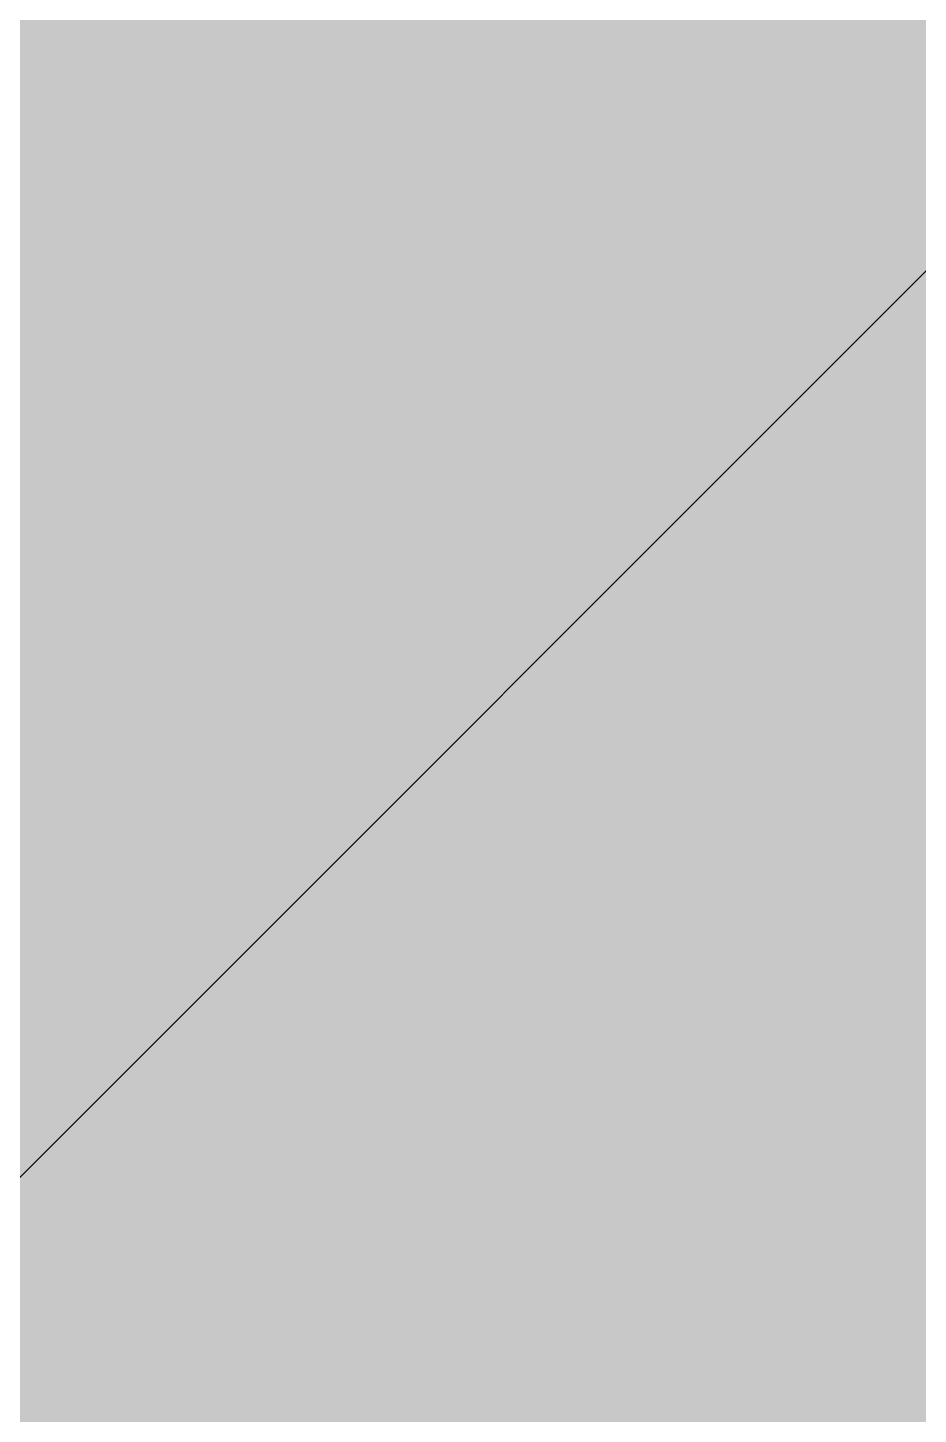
# Model space of a CAD drawing. Header units: millimetres. Extents: x 0 to 318, y 0 to 318.
# Drawn here: x 263.12 to 290.34, y 238.18 to 280.53 of the extents above; entities that cross this region are included whole.
import ezdxf

# ---------------------------------------------------------------- set-up
doc = ezdxf.new("R2010")
doc.units = ezdxf.units.MM

msp = doc.modelspace()

# ---------------------------------------------------------------- hatches: boundary and pattern name
for color, points in [(254, [(21.2189, 0.0536), (20.955, 0.0533), (20.6934, 0.0584), (20.4292, 0.066), (20.1676, 0.0787), (19.906, 0.094), (19.6469, 0.1118), (19.3853, 0.1321), (19.1262, 0.1549), (18.8671, 0.1829), (18.608, 0.2134), (18.349, 0.2464), (18.0924, 0.2845), (17.8359, 0.3251), (17.5793, 0.3683), (17.3253, 0.414), (17.0688, 0.4623), (16.8148, 0.5156), (16.5633, 0.5715), (16.3093, 0.6299), (16.0579, 0.6909), (15.809, 0.7544), (15.56, 0.823), (15.3111, 0.8941), (15.0622, 0.9677), (14.8158, 1.0439), (14.5694, 1.1227), (14.3256, 1.2065), (14.0818, 1.2903), (13.8379, 1.3792), (13.5966, 1.4707), (13.3579, 1.5646), (13.1191, 1.6637), (12.8803, 1.7628), (12.6441, 1.8669), (12.4079, 1.9736), (12.1742, 2.0803), (11.9405, 2.192), (11.7094, 2.3089), (11.4808, 2.4257), (11.2522, 2.5451), (11.0236, 2.6695), (10.7975, 2.794), (10.574, 2.9235), (10.3505, 3.0556), (10.1295, 3.1877), (9.9111, 3.3249), (9.6926, 3.4646), (9.4742, 3.6068), (9.2608, 3.7541), (9.0475, 3.9014), (8.8341, 4.0513), (8.6258, 4.2037), (8.4176, 4.3612), (8.2118, 4.5187), (8.0061, 4.6812), (7.8029, 4.8438), (7.6022, 5.0114), (7.4041, 5.1816), (7.206, 5.3518), (7.0129, 5.527), (6.8174, 5.7048), (6.6269, 5.8826), (6.4389, 6.0655), (6.2509, 6.2509), (6.0655, 6.4389), (5.8852, 6.6269), (5.7048, 6.8174), (5.527, 7.0104), (5.3518, 7.206), (5.1816, 7.4041), (5.0114, 7.6022), (4.8463, 7.8029), (4.6812, 8.0061), (4.5187, 8.2118), (4.3612, 8.4176), (4.2062, 8.6258), (4.0513, 8.8341), (3.9014, 9.0475), (3.7541, 9.2608), (3.6068, 9.4742), (3.4646, 9.6926), (3.3249, 9.9085), (3.1877, 10.1295), (3.0556, 10.3505), (2.9235, 10.574), (2.794, 10.7975), (2.6695, 11.0236), (2.5451, 11.2522), (2.4257, 11.4808), (2.3063, 11.7094), (2.192, 11.9405), (2.0803, 12.1742), (1.971, 12.4079), (1.8669, 12.6441), (1.7628, 12.8803), (1.6637, 13.1191), (1.5646, 13.3579), (1.4707, 13.5966), (1.3792, 13.8379), (1.2903, 14.0818), (1.2065, 14.3256), (1.1227, 14.5694), (1.0439, 14.8158), (0.9652, 15.0622), (0.8915, 15.3111), (0.823, 15.56), (0.7544, 15.809), (0.6883, 16.0604), (0.6274, 16.3093), (0.569, 16.5633), (0.5131, 16.8148), (0.4623, 17.0688), (0.4115, 17.3253), (0.3658, 17.5793), (0.3226, 17.8359), (0.2819, 18.0924), (0.2464, 18.3515), (0.2134, 18.608), (0.1829, 18.8671), (0.1549, 19.1262), (0.1295, 19.3878), (0.1092, 19.6469), (0.0914, 19.9085), (0.0762, 20.1701), (0.066, 20.4318), (0.0584, 20.6934), (0.0533, 20.955), (0.0508, 21.2192), (0.0522, 296.387), (0.0533, 296.6491), (0.0584, 296.9108), (0.066, 297.1724), (0.0762, 297.434), (0.0914, 297.6956), (0.1092, 297.9572), (0.1295, 298.2163), (0.1549, 298.4779), (0.1829, 298.737), (0.2134, 298.9961), (0.2464, 299.2526), (0.2819, 299.5117), (0.3226, 299.7683), (0.3658, 300.0248), (0.4115, 300.2788), (0.4623, 300.5328), (0.5131, 300.7868), (0.569, 301.0408), (0.6274, 301.2923), (0.6883, 301.5437), (0.7544, 301.7952), (0.823, 302.0441), (0.8915, 302.293), (0.9652, 302.5419), (1.0439, 302.7883), (1.1227, 303.0322), (1.2065, 303.2785), (1.2903, 303.5224), (1.3792, 303.7637), (1.4707, 304.005), (1.5646, 304.2463), (1.6637, 304.485), (1.7628, 304.7238), (1.8669, 304.96), (1.971, 305.1937), (2.0803, 305.4299), (2.192, 305.6611), (2.3063, 305.8922), (2.4257, 306.1233), (2.5451, 306.3519), (2.6695, 306.578), (2.794, 306.8041), (2.9235, 307.0301), (3.0556, 307.2511), (3.1877, 307.4746), (3.3249, 307.6931), (3.4646, 307.9115), (3.6068, 308.1274), (3.7541, 308.3433), (3.9014, 308.5567), (4.0513, 308.7675), (4.2062, 308.9783), (4.3612, 309.1866), (4.5187, 309.3923), (4.6812, 309.5981), (4.8463, 309.7987), (5.0114, 309.9994), (5.1816, 310.2), (5.3518, 310.3956), (5.527, 310.5912), (5.7048, 310.7842), (5.8852, 310.9747), (6.0655, 311.1652), (6.2509, 311.3532), (6.4389, 311.5361), (6.6269, 311.719), (6.8174, 311.8993), (7.0129, 312.0771), (7.206, 312.2498), (7.4041, 312.4225), (7.6022, 312.5927), (7.8029, 312.7578), (8.0061, 312.9229), (8.2118, 313.0829), (8.4176, 313.243), (8.6258, 313.3979), (8.8341, 313.5503), (9.0475, 313.7027), (9.2608, 313.85), (9.4742, 313.9948), (9.6926, 314.137), (9.9111, 314.2767), (10.1295, 314.4139), (10.3505, 314.5485), (10.574, 314.6806), (10.7975, 314.8101), (11.0236, 314.9346), (11.2522, 315.0591), (11.4808, 315.1784), (11.7094, 315.2953), (11.9405, 315.4096), (12.1742, 315.5213), (12.4079, 315.6306), (12.6441, 315.7372), (12.8803, 315.8414), (13.1191, 315.9404), (13.3579, 316.037), (13.5966, 316.1335), (13.8379, 316.2249), (14.0818, 316.3113), (14.3256, 316.3976), (14.5694, 316.4815), (14.8158, 316.5602), (15.0622, 316.6364), (15.3111, 316.7101), (15.56, 316.7812), (15.809, 316.8498), (16.0579, 316.9133), (16.3093, 316.9742), (16.5633, 317.0326), (16.8148, 317.0885), (17.0688, 317.1419), (17.3253, 317.1901), (17.5793, 317.2384), (17.8359, 317.2816), (18.0924, 317.3197), (18.349, 317.3578), (18.608, 317.3908), (18.8671, 317.4213), (19.1262, 317.4492), (19.3853, 317.4721), (19.6469, 317.4949), (19.906, 317.5127), (20.1676, 317.5254), (20.4292, 317.5381), (20.6934, 317.5457), (20.955, 317.5508), (21.2166, 317.5533), (296.3855, 317.5536), (296.6466, 317.5508), (296.9108, 317.5457), (297.1724, 317.5381), (297.434, 317.5254), (297.6956, 317.5127), (297.9572, 317.4949), (298.2163, 317.4721), (298.4754, 317.4492), (298.737, 317.4213), (298.9936, 317.3908), (299.2526, 317.3578), (299.5092, 317.3197), (299.7683, 317.2816), (300.0223, 317.2384), (300.2788, 317.1901), (300.5328, 317.1419), (300.7868, 317.0885), (301.0408, 317.0326), (301.2923, 316.9742), (301.5437, 316.9133), (301.7952, 316.8498), (302.0441, 316.7812), (302.293, 316.7101), (302.5419, 316.6364), (302.7883, 316.5602), (303.0322, 316.4815), (303.2785, 316.3976), (303.5224, 316.3113), (303.7637, 316.2249), (304.005, 316.1335), (304.2463, 316.037), (304.485, 315.9404), (304.7238, 315.8414), (304.96, 315.7372), (305.1962, 315.6306), (305.4299, 315.5213), (305.6611, 315.4096), (305.8922, 315.2953), (306.1233, 315.1784), (306.3519, 315.0591), (306.5805, 314.9346), (306.8066, 314.8101), (307.0301, 314.6806), (307.2536, 314.5485), (307.4746, 314.4139), (307.6931, 314.2767), (307.9115, 314.137), (308.1274, 313.9948), (308.3433, 313.85), (308.5567, 313.7027), (308.7675, 313.5503), (308.9783, 313.3979), (309.1866, 313.243), (309.3923, 313.0829), (309.5981, 312.9229), (309.7987, 312.7578), (310.0019, 312.5927), (310.2, 312.4225), (310.3956, 312.2498), (310.5912, 312.0771), (310.7842, 311.8993), (310.9773, 311.719), (311.1652, 311.5361), (311.3532, 311.3532), (311.5386, 311.1652), (311.719, 310.9747), (311.8993, 310.7842), (312.0771, 310.5912), (312.2498, 310.3956), (312.4225, 310.2), (312.5927, 309.9994), (312.7578, 309.7987), (312.9229, 309.5981), (313.0829, 309.3923), (313.243, 309.1866), (313.3979, 308.9783), (313.5528, 308.7675), (313.7027, 308.5567), (313.85, 308.3433), (313.9948, 308.1274), (314.137, 307.9115), (314.2767, 307.6931), (314.4139, 307.4746), (314.5485, 307.2511), (314.6806, 307.0301), (314.8101, 306.8041), (314.9346, 306.578), (315.0591, 306.3519), (315.1784, 306.1233), (315.2953, 305.8922), (315.4096, 305.6611), (315.5213, 305.4299), (315.6306, 305.1937), (315.7372, 304.96), (315.8388, 304.7238), (315.9404, 304.485), (316.037, 304.2463), (316.1309, 304.005), (316.2224, 303.7637), (316.3113, 303.5224), (316.3976, 303.2785), (316.4789, 303.0322), (316.5602, 302.7883), (316.6364, 302.5419), (316.7101, 302.293), (316.7812, 302.0441), (316.8472, 301.7952), (316.9133, 301.5437), (316.9742, 301.2923), (317.0326, 301.0408), (317.0885, 300.7868), (317.1393, 300.5328), (317.1901, 300.2788), (317.2358, 300.0248), (317.279, 299.7683), (317.3197, 299.5117), (317.3552, 299.2526), (317.3908, 298.9961), (317.4213, 298.737), (317.4467, 298.4779), (317.4721, 298.2163), (317.4924, 297.9572), (317.5102, 297.6956), (317.5254, 297.434), (317.5356, 297.1724), (317.5432, 296.9108), (317.5483, 296.6491), (317.5508, 296.385), (317.5522, 21.2203), (317.5483, 20.955), (317.5432, 20.6934), (317.5356, 20.4318), (317.5254, 20.1701), (317.5102, 19.9085), (317.4924, 19.6469), (317.4721, 19.3878), (317.4467, 19.1262), (317.4213, 18.8671), (317.3908, 18.608), (317.3552, 18.3515), (317.3197, 18.0924), (317.279, 17.8359), (317.2358, 17.5793), (317.1901, 17.3253), (317.1393, 17.0688), (317.0885, 16.8148), (317.0326, 16.5633), (316.9742, 16.3093), (316.9133, 16.0604), (316.8472, 15.809), (316.7812, 15.56), (316.7101, 15.3111), (316.6364, 15.0622), (316.5602, 14.8158), (316.4789, 14.5694), (316.3976, 14.3256), (316.3113, 14.0818), (316.2224, 13.8379), (316.1309, 13.5966), (316.037, 13.3579), (315.9404, 13.1191), (315.8388, 12.8803), (315.7372, 12.6441), (315.6306, 12.4079), (315.5213, 12.1742), (315.4096, 11.9405), (315.2953, 11.7094), (315.1784, 11.4808), (315.0591, 11.2522), (314.9346, 11.0236), (314.8101, 10.7975), (314.6806, 10.574), (314.5485, 10.3505), (314.4139, 10.1295), (314.2767, 9.9085), (314.137, 9.6926), (313.9948, 9.4742), (313.85, 9.2608), (313.7027, 9.0475), (313.5528, 8.8341), (313.3979, 8.6258), (313.243, 8.4176), (313.0829, 8.2118), (312.9229, 8.0061), (312.7578, 7.8029), (312.5927, 7.6022), (312.4225, 7.4041), (312.2498, 7.206), (312.0771, 7.0104), (311.8993, 6.8174), (311.719, 6.6269), (311.5386, 6.4389), (311.3532, 6.2509), (311.1652, 6.0655), (310.9773, 5.8826), (310.7842, 5.7048), (310.5912, 5.527), (310.3956, 5.3518), (310.2, 5.1816), (310.0019, 5.0114), (309.7987, 4.8438), (309.5981, 4.6812), (309.3923, 4.5187), (309.1866, 4.3612), (308.9783, 4.2037), (308.7675, 4.0513), (308.5567, 3.9014), (308.3433, 3.7541), (308.1274, 3.6068), (307.9115, 3.4646), (307.6931, 3.3249), (307.4746, 3.1877), (307.2536, 3.0556), (307.0301, 2.9235), (306.8066, 2.794), (306.5805, 2.6695), (306.3519, 2.5451), (306.1233, 2.4257), (305.8922, 2.3089), (305.6611, 2.192), (305.4299, 2.0803), (305.1962, 1.9736), (304.96, 1.8669), (304.7238, 1.7628), (304.485, 1.6637), (304.2463, 1.5646), (304.005, 1.4707), (303.7637, 1.3792), (303.5224, 1.2903), (303.2785, 1.2065), (303.0322, 1.1227), (302.7883, 1.0439), (302.5419, 0.9677), (302.293, 0.8941), (302.0441, 0.823), (301.7952, 0.7544), (301.5437, 0.6909), (301.2923, 0.6299), (301.0408, 0.5715), (300.7868, 0.5156), (300.5328, 0.4623), (300.2788, 0.414), (300.0223, 0.3683), (299.7683, 0.3251), (299.5092, 0.2845), (299.2526, 0.2464), (298.9936, 0.2134), (298.737, 0.1829), (298.4754, 0.1549), (298.2163, 0.1321), (297.9572, 0.1118), (297.6956, 0.094), (297.434, 0.0787), (297.1724, 0.066), (296.9108, 0.0584), (296.6466, 0.0533), (296.385, 0.0533)]), (22, [(29.8619, 12.4008), (305.205, 287.7439), (305.205, 296.387), (305.2013, 296.6136), (305.1912, 296.8396), (305.1785, 297.0632), (305.1581, 297.2867), (305.1327, 297.5077), (305.1023, 297.7286), (305.0667, 297.9471), (305.0235, 298.163), (304.9778, 298.3763), (304.927, 298.5897), (304.8686, 298.8005), (304.8076, 299.0088), (304.7416, 299.2145), (304.6679, 299.4177), (304.5917, 299.6184), (304.5104, 299.8191), (304.4241, 300.0146), (304.3352, 300.2077), (304.2387, 300.4007), (304.1396, 300.5887), (304.0355, 300.7741), (303.9262, 300.9595), (303.8145, 301.1399), (303.6976, 301.3151), (303.5757, 301.4904), (303.4513, 301.6631), (303.3217, 301.8307), (303.1896, 301.9958), (303.0525, 302.1559), (302.9128, 302.3159), (302.768, 302.4708), (302.6207, 302.6207), (302.4683, 302.7705), (302.3133, 302.9128), (302.1559, 303.055), (301.9933, 303.1896), (301.8307, 303.3243), (301.6606, 303.4538), (301.4904, 303.5783), (301.3151, 303.6976), (301.1373, 303.8145), (300.957, 303.9288), (300.7741, 304.0355), (300.5887, 304.1396), (300.4007, 304.2412), (300.2077, 304.3352), (300.0146, 304.4266), (299.8165, 304.513), (299.6184, 304.5943), (299.4177, 304.6705), (299.212, 304.7416), (299.0063, 304.8076), (298.798, 304.8711), (298.5897, 304.927), (298.3763, 304.9803), (298.163, 305.0261), (297.9445, 305.0667), (297.7286, 305.1023), (297.5077, 305.1353), (297.2867, 305.1607), (297.0632, 305.1785), (296.8371, 305.1937), (296.611, 305.2013), (296.385, 305.2039), (287.7439, 305.2064), (12.3994, 29.8619), (12.3994, 21.2203), (12.4003, 20.9906), (12.4104, 20.7645), (12.4231, 20.541), (12.4435, 20.3175), (12.4689, 20.0965), (12.4993, 19.8755), (12.5349, 19.6571), (12.5781, 19.4412), (12.6238, 19.2278), (12.6771, 19.0144), (12.733, 18.8036), (12.794, 18.5953), (12.8626, 18.3896), (12.9337, 18.1864), (13.0099, 17.9857), (13.0912, 17.7851), (13.1775, 17.5895), (13.269, 17.3939), (13.3629, 17.2034), (13.462, 17.0155), (13.5661, 16.83), (13.6754, 16.6446), (13.7871, 16.4643), (13.904, 16.2865), (14.0259, 16.1138), (14.1503, 15.941), (14.2799, 15.7734), (14.412, 15.6083), (14.5491, 15.4483), (14.6888, 15.2883), (14.8336, 15.1333), (14.9809, 14.9835), (15.1333, 14.8336), (15.2883, 14.6914), (15.4457, 14.5491), (15.6083, 14.4145), (15.7734, 14.2799), (15.941, 14.1503), (16.1138, 14.0259), (16.2865, 13.9065), (16.4643, 13.7897), (16.6446, 13.6754), (16.8275, 13.5687), (17.0155, 13.4645), (17.2034, 13.3655), (17.3939, 13.269), (17.5895, 13.1775), (17.7851, 13.0937), (17.9832, 13.0124), (18.1864, 12.9337), (18.3896, 12.8626), (18.5953, 12.7965), (18.8036, 12.733), (19.0144, 12.6771), (19.2253, 12.6263), (19.4412, 12.5781), (19.6571, 12.5374), (19.8755, 12.5019), (20.0939, 12.4714), (20.3149, 12.446), (20.5384, 12.4257), (20.7645, 12.4104), (20.9906, 12.4028), (21.2166, 12.4003)])]:
    msp.add_hatch(color=color).paths.add_polyline_path(points)
h = msp.add_hatch(color=59)
edge = h.paths.add_edge_path()
edge.add_line((275.8115, 274.9942), (275.9507, 274.9931))
edge.add_line((275.9507, 274.9931), (276.0853, 274.9906))
edge.add_line((276.0853, 274.9906), (276.2225, 274.988))
edge.add_line((276.2225, 274.988), (276.3545, 274.9855))
edge.add_line((276.3545, 274.9855), (276.4841, 274.9804))
edge.add_line((276.4841, 274.9804), (276.6136, 274.9728))
edge.add_line((276.6136, 274.9728), (276.7381, 274.9677))
edge.add_line((276.7381, 274.9677), (276.8625, 274.9575))
edge.add_line((276.8625, 274.9575), (276.9845, 274.9474))
edge.add_line((276.9845, 274.9474), (277.1038, 274.9347))
edge.add_line((277.1038, 274.9347), (277.2232, 274.922))
edge.add_line((277.2232, 274.922), (277.3375, 274.9067))
edge.add_line((277.3375, 274.9067), (277.4518, 274.889))
edge.add_line((277.4518, 274.889), (277.5636, 274.8712))
edge.add_line((277.5636, 274.8712), (277.6703, 274.8509))
edge.add_line((277.6703, 274.8509), (277.7769, 274.828))
edge.add_line((277.7769, 274.828), (277.8836, 274.8026))
edge.add_line((277.8836, 274.8026), (277.9852, 274.7772))
edge.add_line((277.9852, 274.7772), (278.0843, 274.7467))
edge.add_line((278.0843, 274.7467), (278.1833, 274.7162))
edge.add_line((278.1833, 274.7162), (278.2799, 274.6832))
edge.add_line((278.2799, 274.6832), (278.3738, 274.6477))
edge.add_line((278.3738, 274.6477), (278.4653, 274.607))
edge.add_line((278.4653, 274.607), (278.5542, 274.5664))
edge.add_line((278.5542, 274.5664), (278.6405, 274.5232))
edge.add_line((278.6405, 274.5232), (278.7269, 274.4775))
edge.add_line((278.7269, 274.4775), (278.8082, 274.4292))
edge.add_line((278.8082, 274.4292), (278.8895, 274.3759))
edge.add_line((278.8895, 274.3759), (278.9682, 274.3225))
edge.add_line((278.9682, 274.3225), (279.0444, 274.2641))
edge.add_line((279.0444, 274.2641), (279.1181, 274.2032))
edge.add_line((279.1181, 274.2032), (279.1892, 274.1397))
edge.add_line((279.1892, 274.1397), (279.2603, 274.0711))
edge.add_line((279.2603, 274.0711), (279.3263, 274.0025))
edge.add_line((279.3263, 274.0025), (279.3924, 273.9288))
edge.add_line((279.3924, 273.9288), (279.4559, 273.8501))
edge.add_line((279.4559, 273.8501), (279.5168, 273.7688))
edge.add_line((279.5168, 273.7688), (279.5753, 273.685))
edge.add_line((279.5753, 273.685), (279.6311, 273.5986))
edge.add_line((279.6311, 273.5986), (279.687, 273.5072))
edge.add_line((279.687, 273.5072), (279.7378, 273.4107))
edge.add_line((279.7378, 273.4107), (279.7886, 273.3116))
edge.add_line((279.7886, 273.3116), (279.8369, 273.21))
edge.add_line((279.8369, 273.21), (279.8826, 273.1033))
edge.add_line((279.8826, 273.1033), (279.9258, 272.9916))
edge.add_line((279.9258, 272.9916), (279.9664, 272.8773))
edge.add_line((279.9664, 272.8773), (280.0045, 272.7579))
edge.add_line((280.0045, 272.7579), (280.0401, 272.636))
edge.add_line((280.0401, 272.636), (280.0756, 272.5064))
edge.add_line((280.0756, 272.5064), (280.1087, 272.3744))
edge.add_line((280.1087, 272.3744), (280.1391, 272.2397))
edge.add_line((280.1391, 272.2397), (280.1671, 272.0975))
edge.add_line((280.1671, 272.0975), (280.1925, 271.9527))
edge.add_line((280.1925, 271.9527), (280.2153, 271.8003))
edge.add_line((280.2153, 271.8003), (280.2357, 271.6454))
edge.add_line((280.2357, 271.6454), (280.256, 271.4854))
edge.add_line((280.256, 271.4854), (280.2712, 271.3228))
edge.add_line((280.2712, 271.3228), (280.2865, 271.1526))
edge.add_line((280.2865, 271.1526), (280.2992, 270.9774))
edge.add_line((280.2992, 270.9774), (280.3093, 270.797))
edge.add_line((280.3093, 270.797), (280.3169, 270.6116))
edge.add_line((280.3169, 270.6116), (280.322, 270.4211))
edge.add_line((280.322, 270.4211), (280.3246, 270.2255))
edge.add_line((280.3246, 270.2255), (280.3271, 270.0249))
edge.add_line((280.3271, 270.0249), (280.3275, 267.8257))
edge.add_line((280.3275, 267.8257), (277.3355, 267.8257))
edge.add_line((277.3355, 267.8257), (276.9997, 267.8227))
edge.add_line((276.9997, 267.8227), (276.6695, 267.8151))
edge.add_line((276.6695, 267.8151), (276.3444, 267.8049))
edge.add_line((276.3444, 267.8049), (276.0243, 267.7922))
edge.add_line((276.0243, 267.7922), (275.7119, 267.7744))
edge.add_line((275.7119, 267.7744), (275.4046, 267.7516))
edge.add_line((275.4046, 267.7516), (275.1023, 267.7236))
edge.add_line((275.1023, 267.7236), (274.8051, 267.6931))
edge.add_line((274.8051, 267.6931), (274.513, 267.6576))
edge.add_line((274.513, 267.6576), (274.2286, 267.6169))
edge.add_line((274.2286, 267.6169), (273.9466, 267.5738))
edge.add_line((273.9466, 267.5738), (273.6723, 267.5255))
edge.add_line((273.6723, 267.5255), (273.4031, 267.4747))
edge.add_line((273.4031, 267.4747), (273.1389, 267.4163))
edge.add_line((273.1389, 267.4163), (272.8824, 267.3553))
edge.add_line((272.8824, 267.3553), (272.6284, 267.2893))
edge.add_line((272.6284, 267.2893), (272.382, 267.2207))
edge.add_line((272.382, 267.2207), (272.1407, 267.1445))
edge.add_line((272.1407, 267.1445), (271.9045, 267.0658))
edge.add_line((271.9045, 267.0658), (271.6733, 266.9819))
edge.add_line((271.6733, 266.9819), (271.4473, 266.8956))
edge.add_line((271.4473, 266.8956), (271.2263, 266.8016))
edge.add_line((271.2263, 266.8016), (271.0129, 266.7051))
edge.add_line((271.0129, 266.7051), (270.8021, 266.6035))
edge.add_line((270.8021, 266.6035), (270.5989, 266.4968))
edge.add_line((270.5989, 266.4968), (270.4008, 266.3876))
edge.add_line((270.4008, 266.3876), (270.2077, 266.2707))
edge.add_line((270.2077, 266.2707), (270.0198, 266.1514))
edge.add_line((270.0198, 266.1514), (269.8369, 266.0269))
edge.add_line((269.8369, 266.0269), (269.6591, 265.8974))
edge.add_line((269.6591, 265.8974), (269.4864, 265.7627))
edge.add_line((269.4864, 265.7627), (269.3213, 265.623))
edge.add_line((269.3213, 265.623), (269.1587, 265.4783))
edge.add_line((269.1587, 265.4783), (269.0038, 265.3309))
edge.add_line((269.0038, 265.3309), (268.8514, 265.176))
edge.add_line((268.8514, 265.176), (268.7066, 265.0185))
edge.add_line((268.7066, 265.0185), (268.5669, 264.856))
edge.add_line((268.5669, 264.856), (268.4297, 264.6858))
edge.add_line((268.4297, 264.6858), (268.3002, 264.5131))
edge.add_line((268.3002, 264.5131), (268.1757, 264.3353))
edge.add_line((268.1757, 264.3353), (268.0564, 264.1524))
edge.add_line((268.0564, 264.1524), (267.9421, 263.9644))
edge.add_line((267.9421, 263.9644), (267.8328, 263.7714))
edge.add_line((267.8328, 263.7714), (267.7287, 263.5733))
edge.add_line((267.7287, 263.5733), (267.6296, 263.3701))
edge.add_line((267.6296, 263.3701), (267.5382, 263.1618))
edge.add_line((267.5382, 263.1618), (267.4493, 262.9484))
edge.add_line((267.4493, 262.9484), (267.3655, 262.73))
edge.add_line((267.3655, 262.73), (267.2867, 262.5039))
edge.add_line((267.2867, 262.5039), (267.2156, 262.2753))
edge.add_line((267.2156, 262.2753), (267.147, 262.0416))
edge.add_line((267.147, 262.0416), (267.0835, 261.8029))
edge.add_line((267.0835, 261.8029), (267.0251, 261.5565))
edge.add_line((267.0251, 261.5565), (266.9743, 261.3076))
edge.add_line((266.9743, 261.3076), (266.9261, 261.051))
edge.add_line((266.9261, 261.051), (266.8829, 260.792))
edge.add_line((266.8829, 260.792), (266.8448, 260.5253))
edge.add_line((266.8448, 260.5253), (266.8143, 260.2535))
edge.add_line((266.8143, 260.2535), (266.7864, 259.9766))
edge.add_line((266.7864, 259.9766), (266.7635, 259.6947))
edge.add_line((266.7635, 259.6947), (266.7457, 259.4077))
edge.add_line((266.7457, 259.4077), (266.733, 259.113))
edge.add_line((266.733, 259.113), (266.7254, 258.8158))
edge.add_line((266.7254, 258.8158), (266.7229, 258.511))
edge.add_line((266.7229, 258.511), (266.7254, 258.1859))
edge.add_line((266.7254, 258.1859), (266.733, 257.8684))
edge.add_line((266.733, 257.8684), (266.7457, 257.5585))
edge.add_line((266.7457, 257.5585), (266.7635, 257.2537))
edge.add_line((266.7635, 257.2537), (266.7838, 256.9566))
edge.add_line((266.7838, 256.9566), (266.8118, 256.6645))
edge.add_line((266.8118, 256.6645), (266.8422, 256.3825))
edge.add_line((266.8422, 256.3825), (266.8778, 256.1031))
edge.add_line((266.8778, 256.1031), (266.9184, 255.8339))
edge.add_line((266.9184, 255.8339), (266.9642, 255.5672))
edge.add_line((266.9642, 255.5672), (267.0124, 255.3106))
edge.add_line((267.0124, 255.3106), (267.0658, 255.0566))
edge.add_line((267.0658, 255.0566), (267.1242, 254.8128))
edge.add_line((267.1242, 254.8128), (267.1877, 254.5715))
edge.add_line((267.1877, 254.5715), (267.2537, 254.3378))
edge.add_line((267.2537, 254.3378), (267.3248, 254.1118))
edge.add_line((267.3248, 254.1118), (267.3985, 253.8908))
edge.add_line((267.3985, 253.8908), (267.4772, 253.6749))
edge.add_line((267.4772, 253.6749), (267.5611, 253.4666))
edge.add_line((267.5611, 253.4666), (267.6474, 253.2634))
edge.add_line((267.6474, 253.2634), (267.7389, 253.0653))
edge.add_line((267.7389, 253.0653), (267.8354, 252.8722))
edge.add_line((267.8354, 252.8722), (267.9344, 252.6868))
edge.add_line((267.9344, 252.6868), (268.036, 252.5065))
edge.add_line((268.036, 252.5065), (268.1427, 252.3312))
edge.add_line((268.1427, 252.3312), (268.2519, 252.161))
edge.add_line((268.2519, 252.161), (268.3662, 251.9985))
edge.add_line((268.3662, 251.9985), (268.4831, 251.8385))
edge.add_line((268.4831, 251.8385), (268.605, 251.6861))
edge.add_line((268.605, 251.6861), (268.7295, 251.5387))
edge.add_line((268.7295, 251.5387), (268.8565, 251.394))
edge.add_line((268.8565, 251.394), (268.9885, 251.2568))
edge.add_line((268.9885, 251.2568), (269.1232, 251.1247))
edge.add_line((269.1232, 251.1247), (269.2603, 250.9977))
edge.add_line((269.2603, 250.9977), (269.4026, 250.8758))
edge.add_line((269.4026, 250.8758), (269.5473, 250.759))
edge.add_line((269.5473, 250.759), (269.6947, 250.6447))
edge.add_line((269.6947, 250.6447), (269.8445, 250.538))
edge.add_line((269.8445, 250.538), (269.9995, 250.4364))
edge.add_line((269.9995, 250.4364), (270.1544, 250.3373))
edge.add_line((270.1544, 250.3373), (270.3144, 250.2433))
edge.add_line((270.3144, 250.2433), (270.477, 250.1544))
edge.add_line((270.477, 250.1544), (270.6421, 250.0706))
edge.add_line((270.6421, 250.0706), (270.8097, 249.9919))
edge.add_line((270.8097, 249.9919), (270.9824, 249.9157))
edge.add_line((270.9824, 249.9157), (271.1552, 249.8446))
edge.add_line((271.1552, 249.8446), (271.3304, 249.7785))
edge.add_line((271.3304, 249.7785), (271.5108, 249.715))
edge.add_line((271.5108, 249.715), (271.6911, 249.6566))
edge.add_line((271.6911, 249.6566), (271.874, 249.6033))
edge.add_line((271.874, 249.6033), (272.0619, 249.555))
edge.add_line((272.0619, 249.555), (272.2499, 249.5093))
edge.add_line((272.2499, 249.5093), (272.4404, 249.4661))
edge.add_line((272.4404, 249.4661), (272.6334, 249.428))
edge.add_line((272.6334, 249.428), (272.829, 249.395))
edge.add_line((272.829, 249.395), (273.0271, 249.3645))
edge.add_line((273.0271, 249.3645), (273.2278, 249.3391))
edge.add_line((273.2278, 249.3391), (273.4285, 249.3162))
edge.add_line((273.4285, 249.3162), (273.6342, 249.2959))
edge.add_line((273.6342, 249.2959), (273.8399, 249.2807))
edge.add_line((273.8399, 249.2807), (274.0482, 249.268))
edge.add_line((274.0482, 249.268), (274.2565, 249.2604))
edge.add_line((274.2565, 249.2604), (274.4673, 249.2553))
edge.add_line((274.4673, 249.2553), (274.6807, 249.2527))
edge.add_line((274.6807, 249.2527), (274.8432, 249.2553))
edge.add_line((274.8432, 249.2553), (275.0007, 249.2578))
edge.add_line((275.0007, 249.2578), (275.1557, 249.2654))
edge.add_line((275.1557, 249.2654), (275.3081, 249.2731))
edge.add_line((275.3081, 249.2731), (275.4605, 249.2858))
edge.add_line((275.4605, 249.2858), (275.6103, 249.2985))
edge.add_line((275.6103, 249.2985), (275.7551, 249.3137))
edge.add_line((275.7551, 249.3137), (275.8999, 249.334))
edge.add_line((275.8999, 249.334), (276.0421, 249.3543))
edge.add_line((276.0421, 249.3543), (276.1844, 249.3772))
edge.add_line((276.1844, 249.3772), (276.3215, 249.4026))
edge.add_line((276.3215, 249.4026), (276.4561, 249.4305))
edge.add_line((276.4561, 249.4305), (276.5908, 249.4585))
edge.add_line((276.5908, 249.4585), (276.7228, 249.4915))
edge.add_line((276.7228, 249.4915), (276.8524, 249.5245))
edge.add_line((276.8524, 249.5245), (276.9794, 249.5601))
edge.add_line((276.9794, 249.5601), (277.1064, 249.5982))
edge.add_line((277.1064, 249.5982), (277.2308, 249.6388))
edge.add_line((277.2308, 249.6388), (277.3528, 249.682))
edge.add_line((277.3528, 249.682), (277.4721, 249.7252))
edge.add_line((277.4721, 249.7252), (277.589, 249.7709))
edge.add_line((277.589, 249.7709), (277.7058, 249.8192))
edge.add_line((277.7058, 249.8192), (277.8176, 249.87))
edge.add_line((277.8176, 249.87), (277.9319, 249.9208))
edge.add_line((277.9319, 249.9208), (278.0411, 249.9741))
edge.add_line((278.0411, 249.9741), (278.1503, 250.03))
edge.add_line((278.1503, 250.03), (278.2545, 250.0859))
edge.add_line((278.2545, 250.0859), (278.3611, 250.1443))
edge.add_line((278.3611, 250.1443), (278.4627, 250.2052))
edge.add_line((278.4627, 250.2052), (278.5643, 250.2687))
edge.add_line((278.5643, 250.2687), (278.6634, 250.3322))
edge.add_line((278.6634, 250.3322), (278.7599, 250.3957))
edge.add_line((278.7599, 250.3957), (278.8564, 250.4643))
edge.add_line((278.8564, 250.4643), (278.9504, 250.5329))
edge.add_line((278.9504, 250.5329), (279.0419, 250.6015))
edge.add_line((279.0419, 250.6015), (279.1333, 250.6726))
edge.add_line((279.1333, 250.6726), (279.2222, 250.7463))
edge.add_line((279.2222, 250.7463), (279.3086, 250.8199))
edge.add_line((279.3086, 250.8199), (279.3949, 250.8961))
edge.add_line((279.3949, 250.8961), (279.4787, 250.9749))
edge.add_line((279.4787, 250.9749), (279.5626, 251.0511))
edge.add_line((279.5626, 251.0511), (279.6438, 251.1323))
edge.add_line((279.6438, 251.1323), (279.7226, 251.2136))
edge.add_line((279.7226, 251.2136), (279.7988, 251.2949))
edge.add_line((279.7988, 251.2949), (279.875, 251.3787))
edge.add_line((279.875, 251.3787), (279.9512, 251.4625))
edge.add_line((279.9512, 251.4625), (280.0248, 251.5489))
edge.add_line((280.0248, 251.5489), (280.096, 251.6353))
edge.add_line((280.096, 251.6353), (280.1671, 251.7242))
edge.add_line((280.1671, 251.7242), (280.2357, 251.8131))
edge.add_line((280.2357, 251.8131), (280.3017, 251.902))
edge.add_line((280.3017, 251.902), (280.3677, 251.9934))
edge.add_line((280.3677, 251.9934), (280.4338, 252.0848))
edge.add_line((280.4338, 252.0848), (280.4973, 252.1763))
edge.add_line((280.4973, 252.1763), (280.5582, 252.2703))
edge.add_line((280.5582, 252.2703), (280.6192, 252.3642))
edge.add_line((280.6192, 252.3642), (280.6802, 252.4608))
edge.add_line((280.6802, 252.4608), (280.7386, 252.5573))
edge.add_line((280.7386, 252.5573), (280.7945, 252.6538))
edge.add_line((280.7945, 252.6538), (280.8503, 252.7503))
edge.add_line((280.8503, 252.7503), (280.9037, 252.8494))
edge.add_line((280.9037, 252.8494), (280.957, 252.9484))
edge.add_line((280.957, 252.9484), (281.0104, 253.0475))
edge.add_line((281.0104, 253.0475), (281.0612, 253.1491))
edge.add_line((281.0612, 253.1491), (282.0211, 249.8203))
edge.add_line((282.0211, 249.8203), (285.8022, 249.8203))
edge.add_line((285.8022, 249.8203), (285.8022, 270.3654))
edge.add_line((285.8022, 270.3654), (285.7983, 270.6599))
edge.add_line((285.7983, 270.6599), (285.7932, 270.952))
edge.add_line((285.7932, 270.952), (285.7856, 271.239))
edge.add_line((285.7856, 271.239), (285.7729, 271.5209))
edge.add_line((285.7729, 271.5209), (285.7551, 271.7978))
edge.add_line((285.7551, 271.7978), (285.7348, 272.0696))
edge.add_line((285.7348, 272.0696), (285.7119, 272.3363))
edge.add_line((285.7119, 272.3363), (285.684, 272.5979))
edge.add_line((285.684, 272.5979), (285.6509, 272.8544))
edge.add_line((285.6509, 272.8544), (285.6154, 273.1084))
edge.add_line((285.6154, 273.1084), (285.5747, 273.3548))
edge.add_line((285.5747, 273.3548), (285.5316, 273.5986))
edge.add_line((285.5316, 273.5986), (285.4833, 273.8349))
edge.add_line((285.4833, 273.8349), (285.43, 274.0685))
edge.add_line((285.43, 274.0685), (285.3741, 274.2971))
edge.add_line((285.3741, 274.2971), (285.3131, 274.5181))
edge.add_line((285.3131, 274.5181), (285.2471, 274.7366))
edge.add_line((285.2471, 274.7366), (285.1785, 274.9499))
edge.add_line((285.1785, 274.9499), (285.1023, 275.1607))
edge.add_line((285.1023, 275.1607), (285.0236, 275.3639))
edge.add_line((285.0236, 275.3639), (284.9423, 275.5621))
edge.add_line((284.9423, 275.5621), (284.8534, 275.7576))
edge.add_line((284.8534, 275.7576), (284.7619, 275.9481))
edge.add_line((284.7619, 275.9481), (284.6629, 276.131))
edge.add_line((284.6629, 276.131), (284.5613, 276.3114))
edge.add_line((284.5613, 276.3114), (284.4546, 276.4866))
edge.add_line((284.4546, 276.4866), (284.3454, 276.6568))
edge.add_line((284.3454, 276.6568), (284.2285, 276.8244))
edge.add_line((284.2285, 276.8244), (284.1066, 276.9845))
edge.add_line((284.1066, 276.9845), (283.9796, 277.1419))
edge.add_line((283.9796, 277.1419), (283.8501, 277.2943))
edge.add_line((283.8501, 277.2943), (283.7129, 277.4417))
edge.add_line((283.7129, 277.4417), (283.5707, 277.5839))
edge.add_line((283.5707, 277.5839), (283.4259, 277.7211))
edge.add_line((283.4259, 277.7211), (283.2735, 277.8531))
edge.add_line((283.2735, 277.8531), (283.116, 277.9827))
edge.add_line((283.116, 277.9827), (282.9535, 278.1071))
edge.add_line((282.9535, 278.1071), (282.7858, 278.2265))
edge.add_line((282.7858, 278.2265), (282.6131, 278.3408))
edge.add_line((282.6131, 278.3408), (282.4328, 278.45))
edge.add_line((282.4328, 278.45), (282.2499, 278.5567))
edge.add_line((282.2499, 278.5567), (282.0594, 278.6558))
edge.add_line((282.0594, 278.6558), (281.8638, 278.7523))
edge.add_line((281.8638, 278.7523), (281.6631, 278.8437))
edge.add_line((281.6631, 278.8437), (281.4549, 278.9326))
edge.add_line((281.4549, 278.9326), (281.244, 279.0139))
edge.add_line((281.244, 279.0139), (281.0256, 279.0927))
edge.add_line((281.0256, 279.0927), (280.8021, 279.1663))
edge.add_line((280.8021, 279.1663), (280.5709, 279.2349))
edge.add_line((280.5709, 279.2349), (280.3347, 279.3009))
edge.add_line((280.3347, 279.3009), (280.0934, 279.3594))
edge.add_line((280.0934, 279.3594), (279.8445, 279.4152))
edge.add_line((279.8445, 279.4152), (279.5905, 279.466))
edge.add_line((279.5905, 279.466), (279.3289, 279.5118))
edge.add_line((279.3289, 279.5118), (279.0622, 279.5549))
edge.add_line((279.0622, 279.5549), (278.7904, 279.593))
edge.add_line((278.7904, 279.593), (278.511, 279.6261))
edge.add_line((278.511, 279.6261), (278.224, 279.654))
edge.add_line((278.224, 279.654), (277.9319, 279.6794))
edge.add_line((277.9319, 279.6794), (277.6347, 279.6972))
edge.add_line((277.6347, 279.6972), (277.3299, 279.7124))
edge.add_line((277.3299, 279.7124), (277.0175, 279.7251))
edge.add_line((277.0175, 279.7251), (276.7, 279.7302))
edge.add_line((276.7, 279.7302), (276.3749, 279.7327))
edge.add_line((276.3749, 279.7327), (276.2377, 279.7327))
edge.add_line((276.2377, 279.7327), (276.098, 279.7302))
edge.add_line((276.098, 279.7302), (275.9608, 279.7277))
edge.add_line((275.9608, 279.7277), (275.8211, 279.7251))
edge.add_line((275.8211, 279.7251), (275.6814, 279.72))
edge.add_line((275.6814, 279.72), (275.5417, 279.7124))
edge.add_line((275.5417, 279.7124), (275.3995, 279.7048))
edge.add_line((275.3995, 279.7048), (275.2598, 279.6972))
edge.add_line((275.2598, 279.6972), (275.1176, 279.687))
edge.add_line((275.1176, 279.687), (274.9779, 279.6769))
edge.add_line((274.9779, 279.6769), (274.8356, 279.6667))
edge.add_line((274.8356, 279.6667), (274.6934, 279.654))
edge.add_line((274.6934, 279.654), (274.5511, 279.6413))
edge.add_line((274.5511, 279.6413), (274.4089, 279.6261))
edge.add_line((274.4089, 279.6261), (274.2667, 279.6108))
edge.add_line((274.2667, 279.6108), (274.1244, 279.5956))
edge.add_line((274.1244, 279.5956), (273.9822, 279.5778))
edge.add_line((273.9822, 279.5778), (273.8399, 279.56))
edge.add_line((273.8399, 279.56), (273.6977, 279.5422))
edge.add_line((273.6977, 279.5422), (273.5555, 279.5219))
edge.add_line((273.5555, 279.5219), (273.4132, 279.5016))
edge.add_line((273.4132, 279.5016), (273.2735, 279.4813))
edge.add_line((273.2735, 279.4813), (273.1313, 279.4584))
edge.add_line((273.1313, 279.4584), (272.989, 279.4356))
edge.add_line((272.989, 279.4356), (272.8493, 279.4127))
edge.add_line((272.8493, 279.4127), (272.7096, 279.3873))
edge.add_line((272.7096, 279.3873), (272.5674, 279.3619))
edge.add_line((272.5674, 279.3619), (272.4277, 279.3365))
edge.add_line((272.4277, 279.3365), (272.288, 279.3086))
edge.add_line((272.288, 279.3086), (272.1508, 279.2832))
edge.add_line((272.1508, 279.2832), (272.0111, 279.2552))
edge.add_line((272.0111, 279.2552), (271.874, 279.2247))
edge.add_line((271.874, 279.2247), (271.7368, 279.1968))
edge.add_line((271.7368, 279.1968), (271.5997, 279.1663))
edge.add_line((271.5997, 279.1663), (271.465, 279.1358))
edge.add_line((271.465, 279.1358), (271.3279, 279.1054))
edge.add_line((271.3279, 279.1054), (271.1933, 279.0723))
edge.add_line((271.1933, 279.0723), (271.0612, 279.0393))
edge.add_line((271.0612, 279.0393), (270.9266, 279.0063))
edge.add_line((270.9266, 279.0063), (270.7945, 278.9733))
edge.add_line((270.7945, 278.9733), (270.6649, 278.9403))
edge.add_line((270.6649, 278.9403), (270.5329, 278.9047))
edge.add_line((270.5329, 278.9047), (270.4033, 278.8691))
edge.add_line((270.4033, 278.8691), (270.2763, 278.8336))
edge.add_line((270.2763, 278.8336), (270.1468, 278.798))
edge.add_line((270.1468, 278.798), (270.0223, 278.7599))
edge.add_line((270.0223, 278.7599), (269.8953, 278.7244))
edge.add_line((269.8953, 278.7244), (269.7709, 278.6863))
edge.add_line((269.7709, 278.6863), (269.6489, 278.6482))
edge.add_line((269.6489, 278.6482), (269.527, 278.6101))
edge.add_line((269.527, 278.6101), (269.4051, 278.572))
edge.add_line((269.4051, 278.572), (269.2857, 278.5313))
edge.add_line((269.2857, 278.5313), (269.1689, 278.4932))
edge.add_line((269.1689, 278.4932), (269.052, 278.4526))
edge.add_line((269.052, 278.4526), (268.9352, 278.4145))
edge.add_line((268.9352, 278.4145), (268.8234, 278.3738))
edge.add_line((268.8234, 278.3738), (268.7091, 278.3332))
edge.add_line((268.7091, 278.3332), (268.5974, 278.2926))
edge.add_line((268.5974, 278.2926), (268.4882, 278.2494))
edge.add_line((268.4882, 278.2494), (268.3815, 278.2087))
edge.add_line((268.3815, 278.2087), (268.2748, 278.1681))
edge.add_line((268.2748, 278.1681), (268.1707, 278.1249))
edge.add_line((268.1707, 278.1249), (268.0665, 278.0843))
edge.add_line((268.0665, 278.0843), (267.9649, 278.0411))
edge.add_line((267.9649, 278.0411), (269.3776, 273.7524))
edge.add_line((269.3776, 273.7524), (269.494, 273.7942))
edge.add_line((269.494, 273.7942), (269.6134, 273.8349))
edge.add_line((269.6134, 273.8349), (269.7328, 273.8755))
edge.add_line((269.7328, 273.8755), (269.8496, 273.9136))
edge.add_line((269.8496, 273.9136), (269.9664, 273.9517))
edge.add_line((269.9664, 273.9517), (270.0833, 273.9898))
edge.add_line((270.0833, 273.9898), (270.2001, 274.0279))
edge.add_line((270.2001, 274.0279), (270.317, 274.0635))
edge.add_line((270.317, 274.0635), (270.4338, 274.099))
edge.add_line((270.4338, 274.099), (270.5481, 274.1346))
edge.add_line((270.5481, 274.1346), (270.6624, 274.1676))
edge.add_line((270.6624, 274.1676), (270.7767, 274.2006))
edge.add_line((270.7767, 274.2006), (270.891, 274.2336))
edge.add_line((270.891, 274.2336), (271.0053, 274.2641))
edge.add_line((271.0053, 274.2641), (271.1196, 274.2946))
edge.add_line((271.1196, 274.2946), (271.2314, 274.3251))
edge.add_line((271.2314, 274.3251), (271.3431, 274.3556))
edge.add_line((271.3431, 274.3556), (271.4549, 274.3835))
edge.add_line((271.4549, 274.3835), (271.5666, 274.4114))
edge.add_line((271.5666, 274.4114), (271.6759, 274.4394))
edge.add_line((271.6759, 274.4394), (271.7851, 274.4648))
edge.add_line((271.7851, 274.4648), (271.8943, 274.4902))
edge.add_line((271.8943, 274.4902), (272.0035, 274.5156))
edge.add_line((272.0035, 274.5156), (272.1127, 274.541))
edge.add_line((272.1127, 274.541), (272.2194, 274.5638))
edge.add_line((272.2194, 274.5638), (272.3261, 274.5867))
edge.add_line((272.3261, 274.5867), (272.4328, 274.6096))
edge.add_line((272.4328, 274.6096), (272.5369, 274.6299))
edge.add_line((272.5369, 274.6299), (272.6436, 274.6527))
edge.add_line((272.6436, 274.6527), (272.7477, 274.6731))
edge.add_line((272.7477, 274.6731), (272.8519, 274.6908))
edge.add_line((272.8519, 274.6908), (272.9535, 274.7112))
edge.add_line((272.9535, 274.7112), (273.0551, 274.7289))
edge.add_line((273.0551, 274.7289), (273.1567, 274.7467))
edge.add_line((273.1567, 274.7467), (273.2583, 274.762))
edge.add_line((273.2583, 274.762), (273.3573, 274.7797))
edge.add_line((273.3573, 274.7797), (273.4564, 274.795))
edge.add_line((273.4564, 274.795), (273.5555, 274.8102))
edge.add_line((273.5555, 274.8102), (273.6545, 274.8255))
edge.add_line((273.6545, 274.8255), (273.751, 274.8382))
edge.add_line((273.751, 274.8382), (273.8476, 274.8509))
edge.add_line((273.8476, 274.8509), (273.9415, 274.8636))
edge.add_line((273.9415, 274.8636), (274.0355, 274.8763))
edge.add_line((274.0355, 274.8763), (274.1295, 274.8864))
edge.add_line((274.1295, 274.8864), (274.2235, 274.8966))
edge.add_line((274.2235, 274.8966), (274.3149, 274.9067))
edge.add_line((274.3149, 274.9067), (274.4064, 274.9169))
edge.add_line((274.4064, 274.9169), (274.4953, 274.9271))
edge.add_line((274.4953, 274.9271), (274.5842, 274.9347))
edge.add_line((274.5842, 274.9347), (274.6731, 274.9423))
edge.add_line((274.6731, 274.9423), (274.762, 274.9499))
edge.add_line((274.762, 274.9499), (274.8483, 274.955))
edge.add_line((274.8483, 274.955), (274.9347, 274.9626))
edge.add_line((274.9347, 274.9626), (275.0185, 274.9677))
edge.add_line((275.0185, 274.9677), (275.1023, 274.9728))
edge.add_line((275.1023, 274.9728), (275.1836, 274.9753))
edge.add_line((275.1836, 274.9753), (275.2674, 274.9804))
edge.add_line((275.2674, 274.9804), (275.3462, 274.9829))
edge.add_line((275.3462, 274.9829), (275.4274, 274.9855))
edge.add_line((275.4274, 274.9855), (275.5062, 274.988))
edge.add_line((275.5062, 274.988), (275.5824, 274.9906))
edge.add_line((275.5824, 274.9906), (275.6611, 274.9931))
edge.add_line((275.6611, 274.9931), (275.7348, 274.9931))
edge.add_line((275.7348, 274.9931), (275.811, 274.9931))
h.paths.add_polyline_path([(280.3275, 259.4155), (280.3246, 259.3086), (280.322, 259.1994), (280.3169, 259.0902), (280.3119, 258.9784), (280.3042, 258.8666), (280.2915, 258.7549), (280.2814, 258.6406), (280.2661, 258.5263), (280.2509, 258.4094), (280.2306, 258.2926), (280.2103, 258.1758), (280.1899, 258.0589), (280.1645, 257.9421), (280.1391, 257.8252), (280.1087, 257.7059), (280.0782, 257.589), (280.0452, 257.4696), (280.0096, 257.3528), (279.974, 257.2334), (279.9334, 257.1166), (279.8902, 256.9997), (279.847, 256.8829), (279.8013, 256.7686), (279.7505, 256.6543), (279.6997, 256.54), (279.6464, 256.4257), (279.5905, 256.3139), (279.5321, 256.2022), (279.4711, 256.093), (279.4102, 255.9863), (279.3441, 255.8796), (279.2755, 255.7729), (279.2044, 255.6688), (279.1308, 255.5672), (279.0546, 255.4681), (278.9758, 255.3691), (278.8971, 255.2725), (278.8133, 255.1786), (278.7269, 255.0871), (278.638, 254.9982), (278.5466, 254.9119), (278.45, 254.828), (278.3535, 254.7468), (278.2545, 254.668), (278.1503, 254.5918), (278.0462, 254.5182), (277.937, 254.4496), (277.8252, 254.381), (277.7134, 254.3175), (277.5966, 254.2591), (277.4747, 254.2007), (277.3528, 254.1473), (277.2283, 254.0991), (277.0988, 254.0533), (276.9667, 254.0127), (276.8321, 253.9746), (276.6949, 253.939), (276.5527, 253.9111), (276.4104, 253.8857), (276.2631, 253.8654), (276.1132, 253.8476), (275.9583, 253.8349), (275.8008, 253.8298), (275.6433, 253.8273), (275.529, 253.8273), (275.4198, 253.8324), (275.3106, 253.8374), (275.2065, 253.8451), (275.1023, 253.8578), (275.0007, 253.8705), (274.9017, 253.8857), (274.8051, 253.906), (274.7086, 253.9263), (274.6172, 253.9492), (274.5257, 253.9771), (274.4394, 254.0051), (274.353, 254.0356), (274.2692, 254.0686), (274.1854, 254.1041), (274.1066, 254.1422), (274.0279, 254.1829), (273.9517, 254.2261), (273.878, 254.2718), (273.8069, 254.32), (273.7383, 254.3708), (273.6698, 254.4242), (273.6037, 254.4801), (273.5402, 254.5385), (273.4767, 254.5969), (273.4158, 254.6604), (273.3573, 254.7264), (273.3015, 254.7925), (273.2481, 254.8636), (273.1948, 254.9373), (273.144, 255.0109), (273.0957, 255.0897), (273.0475, 255.1684), (273.0017, 255.2497), (272.9586, 255.336), (272.9154, 255.4224), (272.8747, 255.5138), (272.8366, 255.6053), (272.7985, 255.6993), (272.763, 255.7958), (272.73, 255.8948), (272.6969, 255.9964), (272.6665, 256.1006), (272.6385, 256.2073), (272.6106, 256.3165), (272.5852, 256.4282), (272.5598, 256.5425), (272.5369, 256.6594), (272.5166, 256.7788), (272.4963, 256.8981), (272.4785, 257.0226), (272.4607, 257.1496), (272.4455, 257.2766), (272.4328, 257.4087), (272.4201, 257.5408), (272.4099, 257.6779), (272.3998, 257.8151), (272.3896, 257.9548), (272.3845, 258.0996), (272.3769, 258.2443), (272.3744, 258.3917), (272.3693, 258.5415), (272.3693, 258.6939), (272.3667, 258.8489), (272.3693, 259.0114), (272.3718, 259.1714), (272.3769, 259.3289), (272.3845, 259.4839), (272.3921, 259.6337), (272.4048, 259.7836), (272.4175, 259.9284), (272.4328, 260.0731), (272.4506, 260.2128), (272.4709, 260.35), (272.4912, 260.4846), (272.5141, 260.6167), (272.542, 260.7462), (272.5699, 260.8732), (272.6004, 260.9977), (272.6334, 261.1196), (272.6665, 261.239), (272.7046, 261.3533), (272.7427, 261.4676), (272.7858, 261.5794), (272.829, 261.686), (272.8747, 261.7927), (272.923, 261.8943), (272.9738, 261.9959), (273.0271, 262.0924), (273.083, 262.1864), (273.1414, 262.2804), (273.2024, 262.3693), (273.2659, 262.4557), (273.3294, 262.542), (273.398, 262.6233), (273.4691, 262.702), (273.5402, 262.7782), (273.6164, 262.8544), (273.6952, 262.9256), (273.7739, 262.9941), (273.8577, 263.0602), (273.9415, 263.1237), (274.0304, 263.1872), (274.1193, 263.2456), (274.2133, 263.3015), (274.3098, 263.3548), (274.4089, 263.4082), (274.508, 263.4564), (274.6121, 263.5021), (274.7188, 263.5479), (274.828, 263.5885), (274.9398, 263.6291), (275.0541, 263.6647), (275.1709, 263.7003), (275.2903, 263.7307), (275.4147, 263.7612), (275.5392, 263.7892), (275.6687, 263.812), (275.7983, 263.8349), (275.9329, 263.8552), (276.0701, 263.873), (276.2098, 263.8882), (276.352, 263.9009), (276.4968, 263.9111), (276.6466, 263.9187), (276.7965, 263.9263), (276.9514, 263.9289), (277.1089, 263.9289), (280.3275, 263.9314)], flags=16)

# ---------------------------------------------------------------- linework, layer by layer
at = {"color": 22}
msp.add_lwpolyline([(29.8619, 12.4008), (305.205, 287.7439)], dxfattribs=at)

doc.saveas('drawing.dxf')
